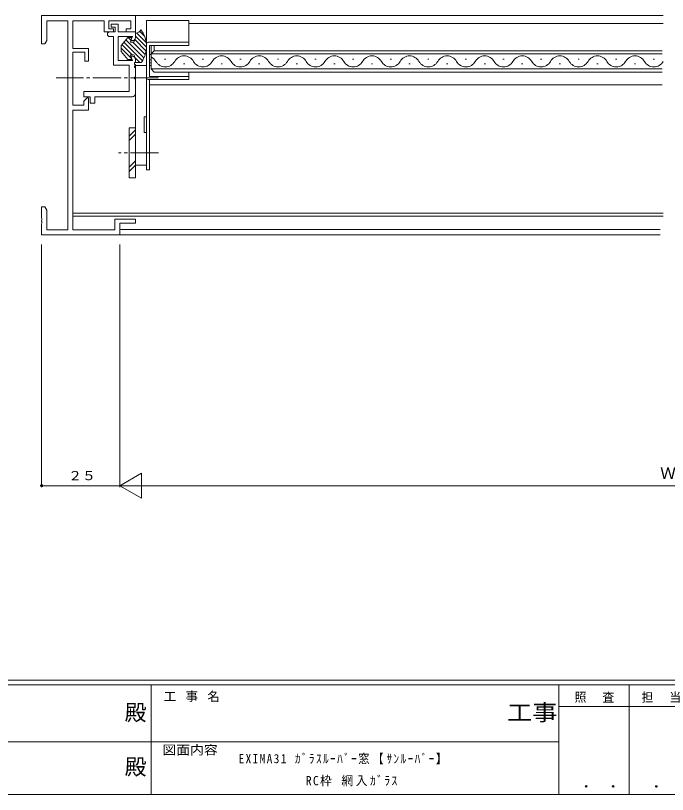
# Model space of a CAD drawing. Units: millimetres on the paper. Extents: x -420 to 373, y -297 to 267.
# Drawn here: x -76 to 132.1, y -297 to -48.5 of the extents above; entities that cross this region are included whole.
import ezdxf
from ezdxf.enums import TextEntityAlignment as Align

# ---------------------------------------------------------------- set-up
doc = ezdxf.new("R2010")
doc.units = ezdxf.units.MM
doc.linetypes.add('CHAIN2', pattern=[12, 9, -1, 1, -1])
for name, color, linetype, lineweight in [('0-1_YKK_ZWAK', 7, 'Continuous', 9), ('0-3_YKK_11', 7, 'Continuous', 9), ('0-4_YKK_12', 2, 'Continuous', 9), ('0-6_YKK_13', 4, 'Continuous', 9), ('0-7_YKK_D', 6, 'Continuous', 9)]:
    doc.layers.add(name, color=color, linetype=linetype, lineweight=lineweight)
doc.layers.add('0-2_USER1', color=3, linetype='Continuous')
doc.styles.add('ＭＳ ゴシック', font='')
doc.styles.get('ＭＳ ゴシック').set_extended_font_data('MS Gothic')

msp = doc.modelspace()

# ---------------------------------------------------------------- linework, layer by layer
at = {"layer": '0-1_YKK_ZWAK'}
for p, q in [((352.3, -260.6), (-417.7, -260.6)), ((314.5, -262), (-417.7, -262)), ((-32.7, -262), (-32.7, -297)), ((97.5, -262), (97.5, -297)), ((119.9, -262), (119.9, -297)), ((165.684, -268.999), (97.5, -268.999)), ((-160.1, -280.199), (-31.3, -280.199)), ((-31.3, -280.199), (97.5, -280.199)), ((-417.7, -297), (314.5, -297))]:
    msp.add_line(p, q, dxfattribs=at)
at = {"layer": '0-3_YKK_11'}
for p, q in [((-67.7, -48.528), (-67.7, -57.528)), ((-37.7, -48.528), (-67.7, -48.528)), ((-37.7, -53.728), (-37.7, -48.528)), ((-66.07, -50.158), (-59.33, -50.158)), ((-66.07, -56.437), (-66.07, -50.158)), ((-59.33, -50.158), (-59.33, -116.898)), ((-57.7, -50.158), (-47.7, -50.158)), ((-57.7, -59.028), (-57.7, -50.158)), ((-47.7, -50.158), (-47.7, -53.728)), ((-46.2, -50.158), (-39.2, -50.158)), ((-46.2, -52.728), (-46.2, -50.158)), ((-45.5, -51.228), (-43.2, -51.228)), ((-45.5, -52.228), (-45.5, -51.228)), ((-43.2, -51.228), (-43.2, -53.728)), ((-39.2, -50.158), (-39.2, -52.728)), ((-47.7, -53.728), (-44.7, -53.728)), ((-44.7, -52.728), (-46.2, -52.728)), ((-45.95, -53.728), (-44.2, -53.728)), ((-44.2, -52.228), (-45.5, -52.228)), ((-44.7, -53.728), (-44.7, -52.728)), ((-44.2, -53.728), (-44.2, -52.228)), ((-43.2, -53.728), (-37.7, -53.728)), ((-40.7, -52.728), (-40.7, -53.728)), ((-39.2, -52.728), (-40.7, -52.728)), ((-40.7, -53.728), (-37.7, -53.728)), ((-37.7, -53.728), (-37.7, -55.528)), ((-66.7, -57.528), (-66.07, -56.437)), ((-44.7, -55.228), (-45.95, -55.228)), ((-44.7, -64.328), (-44.7, -55.228)), ((-43.2, -55.228), (-43.2, -62.828)), ((-38.7, -55.228), (-43.2, -55.228)), ((-39.173, -56.528), (-38.7, -55.228)), ((-38.7, -56.528), (-39.173, -56.528)), ((-67.7, -57.528), (-66.7, -57.528)), ((-52.7, -59.028), (-57.7, -59.028)), ((-52.7, -63.028), (-52.7, -59.028)), ((-57.7, -60.228), (-53.9, -60.228)), ((-57.7, -77.098), (-57.7, -60.228)), ((-53.9, -60.228), (-53.9, -63.028)), ((-39.173, -61.528), (-38.7, -61.528)), ((-38.7, -62.828), (-39.173, -61.528)), ((-53.9, -63.028), (-52.7, -63.028)), ((-39.7, -64.328), (-44.7, -64.328)), ((-43.2, -62.828), (-38.7, -62.828)), ((-39.7, -72.778), (-39.7, -64.328)), ((-38, -63.528), (-38, -64.128)), ((-37.7, -63.528), (-38, -63.528)), ((-38, -64.128), (-37.7, -64.128)), ((-38, -64.528), (-38, -65.128)), ((-37.7, -64.528), (-38, -64.528)), ((-37.7, -62.528), (-37.7, -63.528)), ((-37.7, -64.128), (-37.7, -64.528)), ((-38, -65.128), (-37.7, -65.128)), ((-37.7, -65.128), (-37.7, -68.128)), ((-38, -68.128), (-38, -68.728)), ((-37.7, -68.128), (-38, -68.128)), ((-38, -68.728), (-37.7, -68.728)), ((-37.7, -68.728), (-37.7, -73.428)), ((-54.2, -72.778), (-39.7, -72.778)), ((-54.2, -74.428), (-54.2, -72.778)), ((-52.2, -74.428), (-54.2, -74.428)), ((-52.2, -76.428), (-52.2, -74.428)), ((-50.7, -74.428), (-50.7, -76.428)), ((-38.7, -74.428), (-50.7, -74.428)), ((-53.07, -74.674), (-54.2, -75.804)), ((-54.2, -75.804), (-54.2, -77.098)), ((-52.7, -74.828), (-53.07, -74.674)), ((-52.7, -78.728), (-52.7, -74.828)), ((-50.7, -76.428), (-52.2, -76.428)), ((-54.2, -77.098), (-57.7, -77.098)), ((-57.7, -78.728), (-52.7, -78.728)), ((-57.7, -116.898), (-57.7, -78.728)), ((-67.7, -109.528), (-67.7, -113.07)), ((-66.7, -109.528), (-67.7, -109.528)), ((-66.07, -110.619), (-66.7, -109.528)), ((-66.07, -116.898), (-66.07, -110.619)), ((-67.7, -113.07), (-67.58, -113.253)), ((-67.58, -113.803), (-67.7, -113.986)), ((-67.7, -113.986), (-67.7, -114.07)), ((-67.7, -114.07), (-67.58, -114.253)), ((-67.58, -113.253), (-67.58, -113.803)), ((-67.58, -114.253), (-67.58, -114.803)), ((-44.33, -113.528), (-44.33, -116.898)), ((-37.7, -113.528), (-44.33, -113.528)), ((-37.7, -114.728), (-37.7, -113.528)), ((-67.58, -114.803), (-67.7, -114.986)), ((-67.7, -114.986), (-67.7, -118.528)), ((-42.7, -114.728), (-37.7, -114.728)), ((-42.7, -118.528), (-42.7, -114.728)), ((-67.7, -118.528), (-42.7, -118.528)), ((-59.33, -116.898), (-66.07, -116.898)), ((-44.33, -116.898), (-57.7, -116.898))]:
    msp.add_line(p, q, dxfattribs=at)
for centre, radius, start, end in [((-45.95, -54.478), 0.75, 90, 270), ((-38.7, -55.528), 1, 270, 0), ((-38.7, -62.528), 1, 0, 90), ((-38.7, -73.428), 1, 270, 0)]:
    msp.add_arc(centre, radius, start, end, dxfattribs=at)
at = {"layer": '0-4_YKK_12'}
for p, q in [((130.8, -48.528), (-38, -48.528)), ((130.8, -51.101), (-20.7, -51.101)), ((-31.7, -59.751), (-31.7, -58.031)), ((-31.7, -59.751), (-32.7, -60.751)), ((130.445, -60.751), (-32.7, -60.751)), ((130.445, -59.751), (-31.7, -59.751)), ((-28, -62.391), (-28.4, -62.391)), ((-22, -63.911), (-22.4, -63.911)), ((-16, -62.391), (-16.4, -62.391)), ((-10, -63.911), (-10.4, -63.911)), ((-4, -62.391), (-4.4, -62.391)), ((2, -63.911), (1.6, -63.911)), ((8, -62.391), (7.6, -62.391)), ((14, -63.911), (13.6, -63.911)), ((20, -62.391), (19.6, -62.391)), ((26, -63.911), (25.6, -63.911)), ((32, -62.391), (31.6, -62.391)), ((38, -63.911), (37.6, -63.911)), ((44, -62.391), (43.6, -62.391)), ((50, -63.911), (49.6, -63.911)), ((55.8, -62.391), (55.6, -62.391)), ((56, -62.391), (55.6, -62.391)), ((62, -63.911), (61.6, -63.911)), ((68, -62.391), (67.6, -62.391)), ((74, -63.911), (73.6, -63.911)), ((80, -62.391), (79.6, -62.391)), ((86, -63.911), (85.6, -63.911)), ((92, -62.391), (91.6, -62.391)), ((98, -63.911), (97.6, -63.911)), ((104, -62.391), (103.6, -62.391)), ((110, -63.911), (109.6, -63.911)), ((116, -62.391), (115.6, -62.391)), ((122, -63.911), (121.6, -63.911)), ((128, -62.391), (127.6, -62.391)), ((130.445, -65.551), (-32.7, -65.551)), ((130.445, -66.551), (-31.7, -66.551)), ((130.445, -70.583), (-33.2, -70.583)), ((130.8, -111.528), (-57.7, -111.528)), ((130.8, -112.528), (-57.7, -112.528)), ((129.845, -118.528), (-43, -118.528)), ((129.845, -116.828), (-42.7, -116.828))]:
    msp.add_line(p, q, dxfattribs=at)
msp.add_lwpolyline([(-32.7, -58.031), (-32.7, -65.551), (-31.7, -66.551)], dxfattribs=at)
for centre, radius, start, end in [((-34.2, -64.827), 3.436, 29.19063, 64.11449), ((-22.2, -64.827), 3.436, 29.19063, 150.80936), ((-10.2, -64.827), 3.436, 29.19063, 150.80936), ((1.8, -64.827), 3.436, 29.19063, 150.80936), ((13.8, -64.827), 3.436, 29.19063, 150.80936), ((25.8, -64.827), 3.436, 29.19063, 150.80936), ((37.8, -64.827), 3.436, 29.19063, 150.80936), ((49.8, -64.827), 3.436, 29.19063, 150.80936), ((61.8, -64.827), 3.436, 29.19063, 150.80936), ((73.8, -64.827), 3.436, 29.19063, 150.80936), ((85.8, -64.827), 3.436, 29.19063, 150.80936), ((97.8, -64.827), 3.436, 29.19063, 150.80936), ((109.8, -64.827), 3.436, 29.19063, 150.80936), ((121.8, -64.827), 3.436, 29.19063, 150.80936), ((-28.2, -61.474), 3.437, 209.19936, 330.80063), ((-16.2, -61.474), 3.437, 209.19936, 330.80063), ((-4.2, -61.474), 3.437, 209.19936, 330.80063), ((7.8, -61.474), 3.437, 209.19936, 330.80063), ((19.8, -61.474), 3.437, 209.19936, 330.80063), ((31.8, -61.474), 3.437, 209.19936, 330.80063), ((43.8, -61.474), 3.437, 209.19936, 330.80063), ((55.8, -61.474), 3.437, 209.19936, 330.80063), ((55.8, -61.474), 3.437, 209.19936, 270.00394), ((67.8, -61.474), 3.437, 209.19936, 330.80063), ((79.8, -61.474), 3.437, 209.19936, 330.80063), ((91.8, -61.474), 3.437, 209.19936, 330.80063), ((103.8, -61.474), 3.437, 209.19936, 330.80063), ((115.8, -61.474), 3.437, 209.19936, 330.80063), ((127.8, -61.474), 3.437, 209.19936, 330.80063)]:
    msp.add_arc(centre, radius, start, end, dxfattribs=at)
at = {"layer": '0-6_YKK_13'}
for p, q in [((-20.7, -50.051), (-34.2, -50.051)), ((-34.2, -50.051), (-34.2, -97.7)), ((-20.7, -58.031), (-20.7, -50.051)), ((-37.256, -54.089), (-34.261, -57.083)), ((-36.369, -53.561), (-34.794, -55.136)), ((-40.13, -55.528), (-42.33, -58.028)), ((-41.421, -56.994), (-35.444, -62.972)), ((-40.759, -56.242), (-34.999, -62.002)), ((-39.03, -55.528), (-40.13, -55.528)), ((-40.059, -55.528), (-39.202, -56.385)), ((-39.33, -57.028), (-39.03, -55.528)), ((-38.53, -57.028), (-39.33, -57.028)), ((-38.559, -57.028), (-34.594, -60.993)), ((-37.968, -56.205), (-34.307, -59.866)), ((-37.703, -55.055), (-34.172, -58.587)), ((-20.7, -57.031), (-33.7, -57.031)), ((-42.33, -58.028), (-42.33, -60.028)), ((-42.33, -58.914), (-39.109, -62.135)), ((-42.083, -57.747), (-38.802, -61.028)), ((-20.7, -58.031), (-33.2, -58.031)), ((-33.2, -58.031), (-33.2, -67.961)), ((-42.33, -60.028), (-40.13, -62.528)), ((-39.33, -61.028), (-38.53, -61.028)), ((-39.03, -62.528), (-39.33, -61.028)), ((-38.03, -61.628), (-38.053, -61.769)), ((-37.909, -61.921), (-36.302, -63.528)), ((-32.7, -60.982), (-33.2, -60.982)), ((-40.13, -62.528), (-39.03, -62.528)), ((-37.703, -63.528), (-35.83, -63.528)), ((-37.7, -64.424), (-37.7, -96.284)), ((-34.2, -64.424), (-37.7, -64.424)), ((-34.2, -96.284), (-34.2, -64.424)), ((-32.7, -62.614), (-33.2, -62.614)), ((-32.7, -63.609), (-33.2, -63.609)), ((-32.7, -64.488), (-33.2, -64.488)), ((-20.7, -68.961), (-20.7, -66.551)), ((-20.7, -68.961), (-33.7, -68.961)), ((-20.7, -67.961), (-33.2, -67.961)), ((-33.2, -68.961), (-33.2, -97.7)), ((-34.9, -80.855), (-34.9, -85.855)), ((-34.9, -80.855), (-34.2, -80.855)), ((-37.7, -84.288), (-39.7, -84.288)), ((-39.7, -84.288), (-39.7, -100.288)), ((-37.7, -100.288), (-37.7, -84.288)), ((-39.7, -86.981), (-37.7, -84.981)), ((-37.7, -86.395), (-39.7, -88.395)), ((-34.9, -85.855), (-34.2, -85.855)), ((-39.7, -96.88), (-37.7, -94.88)), ((-37.7, -96.294), (-39.7, -98.294)), ((-37.7, -96.284), (-34.2, -96.284)), ((-33.2, -97.7), (-34.2, -97.7)), ((-39.7, -100.288), (-37.7, -100.288))]:
    msp.add_line(p, q, dxfattribs=at)
at = {"layer": '0-6_YKK_13', "linetype": 'CHAIN2'}
for p, q in [((-30.315, -68.428), (-62.998, -68.428)), ((-30.315, -92.284), (-43.168, -92.284))]:
    msp.add_line(p, q, dxfattribs=at)
at = {"layer": '0-6_YKK_13'}
for centre, radius, start, end in [((-37.695, -52.344), 1.8, 269.728, 337.66171), ((-42.668, -58.337), 8.5, 329.68398, 38.65672), ((-38.52, -56.528), 0.5, 268.82515, 26.62607), ((-33.7, -57.531), 0.5, 90, 180), ((-38.52, -61.528), 0.5, 348.44858, 91.17484), ((-37.088, -62.24), 1.8, 314.32414, 347.56055), ((-33.7, -68.461), 0.5, 180, 270)]:
    msp.add_arc(centre, radius, start, end, dxfattribs=at)
at = {"layer": '0-7_YKK_D'}
for p, q in [((-67.7, -121.528), (-67.7, -199.028)), ((-42.7, -121.528), (-42.7, -199.028)), ((-42.7, -198.528), (-35.772, -194.528)), ((-35.772, -194.528), (-35.772, -202.528)), ((-42.7, -198.528), (-67.7, -198.528)), ((-42.7, -198.528), (-35.772, -202.528)), ((-42.7, -198.528), (307.3, -198.528))]:
    msp.add_line(p, q, dxfattribs=at)
for start, end in [(0, 180), (180, 0)]:
    msp.add_arc((-67.7, -198.528), 0.375, start, end, dxfattribs=at)

# ---------------------------------------------------------------- texts
at = {"layer": '0-1_YKK_ZWAK', "color": 2, "style": 'ＭＳ ゴシック'}
for p in [(-41.182, -274.956), (-41.182, -292.278)]:
    msp.add_text('殿', height=5.132, dxfattribs=at).set_placement(p, align=Align.BOTTOM_LEFT)
at = {"layer": '0-1_YKK_ZWAK', "color": 2, "style": 'ＭＳ ゴシック', "width": 1.15}
msp.add_text('工事', height=5.132, dxfattribs=at).set_placement((80.931, -274.956), align=Align.BOTTOM_LEFT)
at = {"layer": '0-1_YKK_ZWAK', "style": 'ＭＳ ゴシック', "width": 1.1}
msp.add_text('図面内容', height=2.933, dxfattribs=at).set_placement((-29.083, -285.148), align=Align.BOTTOM_LEFT)
at = {"layer": '0-1_YKK_ZWAK', "color": 3, "style": 'ＭＳ ゴシック', "width": 1.15}
for p in [(101.955, -295.946), (124.355, -295.946)]:
    msp.add_text(' ． ．', height=3.666, dxfattribs=at).set_placement(p, align=Align.BOTTOM_LEFT)
at = {"layer": '0-1_YKK_ZWAK', "char_height": 2.933, "attachment_point": 7, "style": 'ＭＳ ゴシック'}
for s, insert in [('\\T1.16;工\\~事\\~名', (-28.688, -267.533)), ('\\T1.17;\\W0.95;照\\~\\~査', (102.489, -267.78)), ('\\T1.17;\\W0.95;担\\~\\~当', (123.855, -267.78))]:
    msp.add_mtext(s, dxfattribs=dict(at, insert=insert))
at = {"layer": '0-2_USER1', "color": 7, "char_height": 2.933, "attachment_point": 7, "style": 'ＭＳ ゴシック'}
for s, insert in [('\\T1.25;\\W0.9;EXIMA31\\~ｶﾞﾗｽﾙｰﾊﾞｰ窓【ｻﾝﾙｰﾊﾞｰ】', (-4.793, -287.399)), ('\\T1.2;\\W0.95;RC枠\\~網入ｶﾞﾗｽ', (16.647, -294.399))]:
    msp.add_mtext(s, dxfattribs=dict(at, insert=insert))
at = {"layer": '0-7_YKK_D', "color": 7, "style": 'ＭＳ ゴシック', "width": 1.1}
msp.add_text('２５', height=2.933, dxfattribs=at).set_placement((-59.182, -197.628), align=Align.BOTTOM_LEFT)
at = {"layer": '0-7_YKK_D', "color": 3, "style": 'ＭＳ ゴシック'}
msp.add_text('Ｗ', height=3.666, dxfattribs=at).set_placement((129.837, -197.428), align=Align.BOTTOM_LEFT)

doc.saveas('drawing.dxf')
